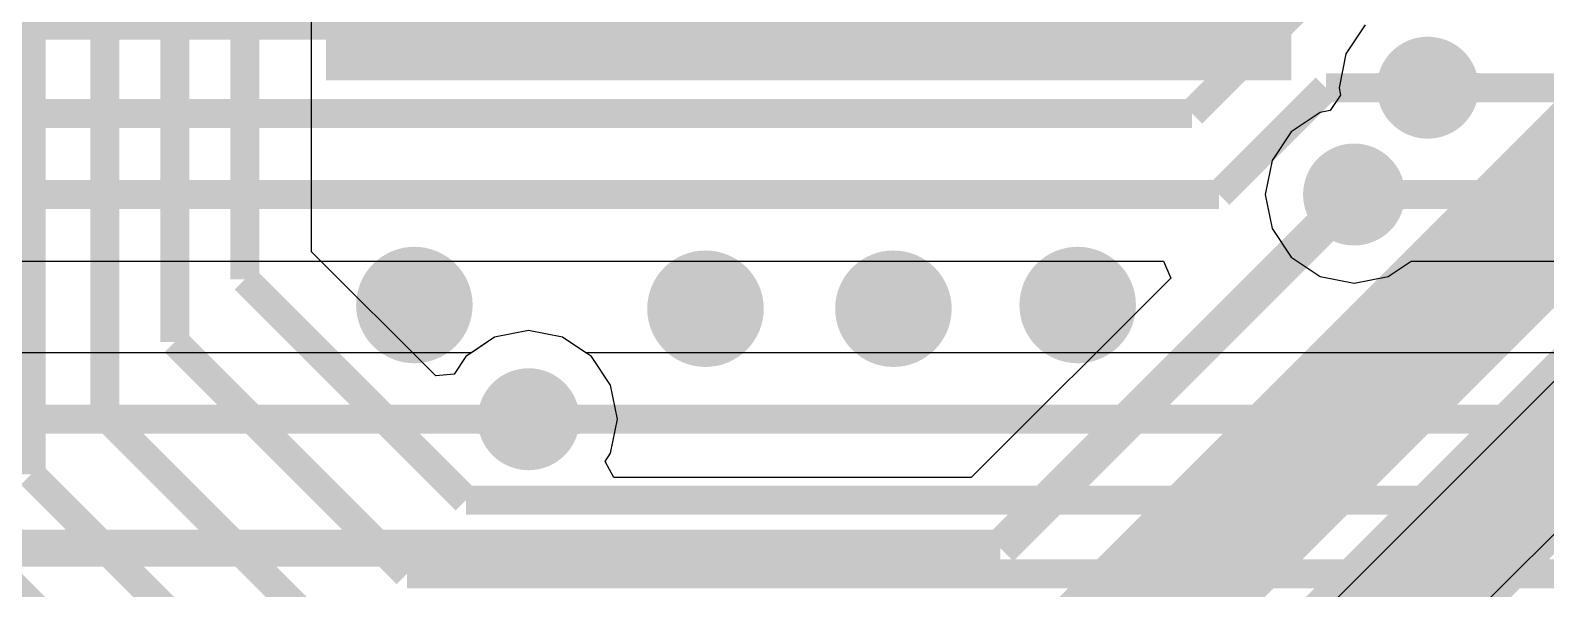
# Model space of a CAD drawing. Extents: x 56.2 to 141.8, y 48 to 96.4.
# Drawn here: x 111.17 to 121.62, y 76.66 to 80.51 of the extents above; entities that cross this region are included whole.
import ezdxf

# ---------------------------------------------------------------- set-up
doc = ezdxf.new("R2010")
doc.units = 0
doc.header["$MEASUREMENT"] = 0
for name, color, linetype in [('BOTTOMLAYER', 5, 'CONTINUOUS'), ('BOTTOMSOLDER', 6, 'CONTINUOUS'), ('MULTILAYER', 9, 'CONTINUOUS'), ('TOPLAYER', 1, 'CONTINUOUS'), ('TOPSOLDER', 216, 'CONTINUOUS')]:
    doc.layers.add(name, color=color, linetype=linetype)

msp = doc.modelspace()

# ---------------------------------------------------------------- linework, layer by layer
at = {"layer": 'BOTTOMLAYER'}
for p, q in [((124.229785, 79.590448), (121.189168, 76.549832)), ((118.586334, 75.001935), (122.970602, 79.386204)), ((109.22, 78.916185), (118.981852, 78.916185)), ((118.981852, 78.916185), (119.030455, 78.798852)), ((119.030455, 78.798852), (117.654548, 77.422944)), ((114.370691, 78.390788), (114.211496, 78.284415)), ((114.6048, 78.437354), (114.370691, 78.390788)), ((114.838909, 78.390788), (114.6048, 78.437354)), ((115.037375, 78.258175), (114.838909, 78.390788)), ((114.211496, 78.284415), (108.190848, 78.284415)), ((115.169988, 78.059709), (115.037375, 78.258175)), ((115.216554, 77.8256), (115.169988, 78.059709)), ((115.169988, 77.591491), (115.216554, 77.8256)), ((115.132208, 77.53495), (115.169988, 77.591491)), ((115.192076, 77.422944), (115.132208, 77.53495)), ((117.654548, 77.422944), (115.192076, 77.422944))]:
    msp.add_line(p, q, dxfattribs=at)
for points, const_width in [([(119.031283, 80.5434), (119.996483, 81.5086)], 0.2), ([(119.1768, 79.9338), (120.1166, 80.8736)], 0.2), ([(109.728, 80.5434), (119.031283, 80.5434)], 0.2), ([(117.729, 75.357055), (122.364376, 79.992431)], 1.000001), ([(119.364186, 79.375), (120.100786, 80.1116)], 0.2), ([(120.100786, 80.1116), (120.8024, 80.1116)], 0.2), ([(109.474, 79.9338), (119.1768, 79.9338)], 0.2), ([(119.253, 75.184), (123.564376, 79.495376)], 1.000001), ([(117.856, 76.9366), (120.2944, 79.375)], 0.254), ([(109.22, 79.375), (119.364186, 79.375)], 0.2), ([(108.0008, 77.8256), (114.6048, 77.8256)], 0.2), ([(104.2924, 76.9366), (117.856, 76.9366)], 0.254)]:
    msp.add_lwpolyline(points, dxfattribs=dict(at, const_width=const_width))
for points, const_width in [([(120.677402, 80.1116, 1), (120.927398, 80.1116, 1)], 0.249999), ([(120.646335, 80.217665, 1), (120.746335, 80.217665, 1)], 0.1), ([(120.646335, 80.217665, 1), (120.746335, 80.217665, 1)], 0.1), ([(120.646335, 80.217665, 1), (120.746335, 80.217665, 1)], 0.1), ([(120.646335, 80.217665, 1), (120.746335, 80.217665, 1)], 0.1), ([(120.646335, 80.217665, 1), (120.746335, 80.217665, 1)], 0.1), ([(120.646335, 80.217665, 1), (120.746335, 80.217665, 1)], 0.1), ([(120.646335, 80.217665, 1), (120.746335, 80.217665, 1)], 0.1), ([(120.646335, 80.217665, 1), (120.746335, 80.217665, 1)], 0.1), ([(120.646335, 80.217665, 1), (120.746335, 80.217665, 1)], 0.1), ([(120.646335, 80.217665, 1), (120.746335, 80.217665, 1)], 0.1), ([(120.646335, 80.217665, 1), (120.746335, 80.217665, 1)], 0.1), ([(120.646335, 80.217665, 1), (120.746335, 80.217665, 1)], 0.1), ([(120.646335, 80.217665, 1), (120.746335, 80.217665, 1)], 0.1), ([(120.646335, 80.217665, 1), (120.746335, 80.217665, 1)], 0.1), ([(120.39027, 80.1116, 1), (120.49027, 80.1116, 1)], 0.1), ([(120.39027, 80.1116, 1), (120.49027, 80.1116, 1)], 0.1), ([(120.39027, 80.1116, 1), (120.49027, 80.1116, 1)], 0.1), ([(120.39027, 80.1116, 1), (120.49027, 80.1116, 1)], 0.1), ([(120.39027, 80.1116, 1), (120.49027, 80.1116, 1)], 0.1), ([(120.39027, 80.1116, 1), (120.49027, 80.1116, 1)], 0.1), ([(120.39027, 80.1116, 1), (120.49027, 80.1116, 1)], 0.1), ([(120.39027, 80.1116, 1), (120.49027, 80.1116, 1)], 0.1), ([(120.39027, 80.1116, 1), (120.49027, 80.1116, 1)], 0.1), ([(120.39027, 80.1116, 1), (120.49027, 80.1116, 1)], 0.1), ([(120.39027, 80.1116, 1), (120.49027, 80.1116, 1)], 0.1), ([(120.39027, 80.1116, 1), (120.49027, 80.1116, 1)], 0.1), ([(120.39027, 80.1116, 1), (120.49027, 80.1116, 1)], 0.1), ([(120.39027, 80.1116, 1), (120.49027, 80.1116, 1)], 0.1), ([(120.39027, 80.1116, 1), (120.49027, 80.1116, 1)], 0.1), ([(120.39027, 80.1116, 1), (120.49027, 80.1116, 1)], 0.1), ([(120.39027, 80.1116, 1), (120.49027, 80.1116, 1)], 0.1), ([(120.39027, 80.1116, 1), (120.49027, 80.1116, 1)], 0.1), ([(120.39027, 80.1116, 1), (120.49027, 80.1116, 1)], 0.1), ([(120.39027, 80.1116, 1), (120.49027, 80.1116, 1)], 0.1), ([(120.39027, 80.1116, 1), (120.49027, 80.1116, 1)], 0.1), ([(120.39027, 80.1116, 1), (120.49027, 80.1116, 1)], 0.1), ([(120.39027, 80.1116, 1), (120.49027, 80.1116, 1)], 0.1), ([(120.39027, 80.1116, 1), (120.49027, 80.1116, 1)], 0.1), ([(120.39027, 80.1116, 1), (120.49027, 80.1116, 1)], 0.1), ([(120.39027, 80.1116, 1), (120.49027, 80.1116, 1)], 0.1), ([(120.39027, 80.1116, 1), (120.49027, 80.1116, 1)], 0.1), ([(120.39027, 80.1116, 1), (120.49027, 80.1116, 1)], 0.1), ([(120.646335, 80.005535, 1), (120.746335, 80.005535, 1)], 0.1), ([(120.646335, 80.005535, 1), (120.746335, 80.005535, 1)], 0.1), ([(120.646335, 80.005535, 1), (120.746335, 80.005535, 1)], 0.1), ([(120.646335, 80.005535, 1), (120.746335, 80.005535, 1)], 0.1), ([(120.646335, 80.005535, 1), (120.746335, 80.005535, 1)], 0.1), ([(120.646335, 80.005535, 1), (120.746335, 80.005535, 1)], 0.1), ([(120.646335, 80.005535, 1), (120.746335, 80.005535, 1)], 0.1), ([(120.646335, 80.005535, 1), (120.746335, 80.005535, 1)], 0.1), ([(120.646335, 80.005535, 1), (120.746335, 80.005535, 1)], 0.1), ([(120.646335, 80.005535, 1), (120.746335, 80.005535, 1)], 0.1), ([(120.646335, 80.005535, 1), (120.746335, 80.005535, 1)], 0.1), ([(120.646335, 80.005535, 1), (120.746335, 80.005535, 1)], 0.1), ([(120.646335, 80.005535, 1), (120.746335, 80.005535, 1)], 0.1), ([(120.646335, 80.005535, 1), (120.746335, 80.005535, 1)], 0.1), ([(120.169402, 79.375, 1), (120.419398, 79.375, 1)], 0.249999), ([(120.1079, 79.375, 1), (120.2349, 79.375, 1)], 0.127), ([(120.1079, 79.375, 1), (120.2349, 79.375, 1)], 0.127), ([(120.1079, 79.375, 1), (120.2349, 79.375, 1)], 0.127), ([(120.1079, 79.375, 1), (120.2349, 79.375, 1)], 0.127), ([(120.1079, 79.375, 1), (120.2349, 79.375, 1)], 0.127), ([(120.1079, 79.375, 1), (120.2349, 79.375, 1)], 0.127), ([(120.020926, 79.165028, 1), (120.147926, 79.165028, 1)], 0.127), ([(120.020926, 79.165028, 1), (120.147926, 79.165028, 1)], 0.127), ([(120.020926, 79.165028, 1), (120.147926, 79.165028, 1)], 0.127), ([(120.020926, 79.165028, 1), (120.147926, 79.165028, 1)], 0.127), ([(120.020926, 79.165028, 1), (120.147926, 79.165028, 1)], 0.127), ([(120.020926, 79.165028, 1), (120.147926, 79.165028, 1)], 0.127), ([(120.020928, 79.165026, 1), (120.147928, 79.165026, 1)], 0.127), ([(120.020928, 79.165026, 1), (120.147928, 79.165026, 1)], 0.127), ([(120.020928, 79.165026, 1), (120.147928, 79.165026, 1)], 0.127), ([(120.020928, 79.165026, 1), (120.147928, 79.165026, 1)], 0.127), ([(120.020928, 79.165026, 1), (120.147928, 79.165026, 1)], 0.127), ([(120.020928, 79.165026, 1), (120.147928, 79.165026, 1)], 0.127), ([(120.2309, 79.252, 1), (120.3579, 79.252, 1)], 0.127), ([(120.2309, 79.252, 1), (120.3579, 79.252, 1)], 0.127), ([(120.2309, 79.252, 1), (120.3579, 79.252, 1)], 0.127), ([(120.2309, 79.252, 1), (120.3579, 79.252, 1)], 0.127), ([(120.2309, 79.252, 1), (120.3579, 79.252, 1)], 0.127), ([(120.2309, 79.252, 1), (120.3579, 79.252, 1)], 0.127), ([(113.6674, 78.613, 1), (113.9674, 78.613, 1)], 0.299999), ([(115.674, 78.5876, 1), (115.974, 78.5876, 1)], 0.299999), ([(116.9694, 78.5876, 1), (117.2694, 78.5876, 1)], 0.299999), ([(118.2394, 78.613, 1), (118.5394, 78.613, 1)], 0.299999), ([(114.479802, 77.8256, 1), (114.729798, 77.8256, 1)], 0.249999), ([(114.448735, 77.931665, 1), (114.548735, 77.931665, 1)], 0.1), ([(114.448735, 77.931665, 1), (114.548735, 77.931665, 1)], 0.1), ([(114.448735, 77.931665, 1), (114.548735, 77.931665, 1)], 0.1), ([(114.448735, 77.931665, 1), (114.548735, 77.931665, 1)], 0.1), ([(114.448735, 77.931665, 1), (114.548735, 77.931665, 1)], 0.1), ([(114.448735, 77.931665, 1), (114.548735, 77.931665, 1)], 0.1), ([(114.19267, 77.8256, 1), (114.29267, 77.8256, 1)], 0.1), ([(114.19267, 77.8256, 1), (114.29267, 77.8256, 1)], 0.1), ([(114.19267, 77.8256, 1), (114.29267, 77.8256, 1)], 0.1), ([(114.19267, 77.8256, 1), (114.29267, 77.8256, 1)], 0.1), ([(114.19267, 77.8256, 1), (114.29267, 77.8256, 1)], 0.1), ([(114.19267, 77.8256, 1), (114.29267, 77.8256, 1)], 0.1), ([(114.19267, 77.8256, 1), (114.29267, 77.8256, 1)], 0.1), ([(114.19267, 77.8256, 1), (114.29267, 77.8256, 1)], 0.1), ([(114.19267, 77.8256, 1), (114.29267, 77.8256, 1)], 0.1), ([(114.19267, 77.8256, 1), (114.29267, 77.8256, 1)], 0.1), ([(114.19267, 77.8256, 1), (114.29267, 77.8256, 1)], 0.1), ([(114.19267, 77.8256, 1), (114.29267, 77.8256, 1)], 0.1), ([(114.448735, 77.719535, 1), (114.548735, 77.719535, 1)], 0.1), ([(114.448735, 77.719535, 1), (114.548735, 77.719535, 1)], 0.1), ([(114.448735, 77.719535, 1), (114.548735, 77.719535, 1)], 0.1), ([(114.448735, 77.719535, 1), (114.548735, 77.719535, 1)], 0.1), ([(114.448735, 77.719535, 1), (114.548735, 77.719535, 1)], 0.1), ([(114.448735, 77.719535, 1), (114.548735, 77.719535, 1)], 0.1)]:
    msp.add_lwpolyline(points, format="xyb", close=True, dxfattribs=dict(at, const_width=const_width))
for points, const_width in [([(120.696335, 80.217665, -0.198912), (120.44027, 80.1116)], 0.2), ([(120.696335, 80.217665, -0.198912), (120.44027, 80.1116)], 0.2), ([(120.696335, 80.217665, -0.198912), (120.44027, 80.1116)], 0.2), ([(120.696335, 80.217665, -0.198912), (120.44027, 80.1116)], 0.2), ([(120.696335, 80.217665, -0.198912), (120.44027, 80.1116)], 0.2), ([(120.696335, 80.217665, -0.198912), (120.44027, 80.1116)], 0.2), ([(120.696335, 80.217665, -0.198912), (120.44027, 80.1116)], 0.2), ([(120.696335, 80.217665, -0.198912), (120.44027, 80.1116)], 0.2), ([(120.696335, 80.217665, -0.198912), (120.44027, 80.1116)], 0.2), ([(120.696335, 80.217665, -0.198912), (120.44027, 80.1116)], 0.2), ([(120.696335, 80.217665, -0.198912), (120.44027, 80.1116)], 0.2), ([(120.696335, 80.217665, -0.198912), (120.44027, 80.1116)], 0.2), ([(120.696335, 80.217665, -0.198912), (120.44027, 80.1116)], 0.2), ([(120.696335, 80.217665, -0.198912), (120.44027, 80.1116)], 0.2), ([(120.44027, 80.1116, -0.198912), (120.696335, 80.005535)], 0.2), ([(120.44027, 80.1116, -0.198912), (120.696335, 80.005535)], 0.2), ([(120.44027, 80.1116, -0.198912), (120.696335, 80.005535)], 0.2), ([(120.44027, 80.1116, -0.198912), (120.696335, 80.005535)], 0.2), ([(120.44027, 80.1116, -0.198912), (120.696335, 80.005535)], 0.2), ([(120.44027, 80.1116, -0.198912), (120.696335, 80.005535)], 0.2), ([(120.44027, 80.1116, -0.198912), (120.696335, 80.005535)], 0.2), ([(120.44027, 80.1116, -0.198912), (120.696335, 80.005535)], 0.2), ([(120.44027, 80.1116, -0.198912), (120.696335, 80.005535)], 0.2), ([(120.44027, 80.1116, -0.198912), (120.696335, 80.005535)], 0.2), ([(120.44027, 80.1116, -0.198912), (120.696335, 80.005535)], 0.2), ([(120.44027, 80.1116, -0.198912), (120.696335, 80.005535)], 0.2), ([(120.44027, 80.1116, -0.198912), (120.696335, 80.005535)], 0.2), ([(120.44027, 80.1116, -0.198912), (120.696335, 80.005535)], 0.2), ([(120.1714, 79.375, -0.198912), (120.084426, 79.165028)], 0.254), ([(120.1714, 79.375, -0.198912), (120.084426, 79.165028)], 0.254), ([(120.1714, 79.375, -0.198912), (120.084426, 79.165028)], 0.254), ([(120.1714, 79.375, -0.198912), (120.084426, 79.165028)], 0.254), ([(120.1714, 79.375, -0.198912), (120.084426, 79.165028)], 0.254), ([(120.1714, 79.375, -0.198912), (120.084426, 79.165028)], 0.254), ([(120.084428, 79.165026, -0.198912), (120.2944, 79.252)], 0.254), ([(120.084428, 79.165026, -0.198912), (120.2944, 79.252)], 0.254), ([(120.084428, 79.165026, -0.198912), (120.2944, 79.252)], 0.254), ([(120.084428, 79.165026, -0.198912), (120.2944, 79.252)], 0.254), ([(120.084428, 79.165026, -0.198912), (120.2944, 79.252)], 0.254), ([(120.084428, 79.165026, -0.198912), (120.2944, 79.252)], 0.254), ([(114.498735, 77.931665, -0.198912), (114.24267, 77.8256)], 0.2), ([(114.498735, 77.931665, -0.198912), (114.24267, 77.8256)], 0.2), ([(114.498735, 77.931665, -0.198912), (114.24267, 77.8256)], 0.2), ([(114.498735, 77.931665, -0.198912), (114.24267, 77.8256)], 0.2), ([(114.498735, 77.931665, -0.198912), (114.24267, 77.8256)], 0.2), ([(114.498735, 77.931665, -0.198912), (114.24267, 77.8256)], 0.2), ([(114.24267, 77.8256, -0.198912), (114.498735, 77.719535)], 0.2), ([(114.24267, 77.8256, -0.198912), (114.498735, 77.719535)], 0.2), ([(114.24267, 77.8256, -0.198912), (114.498735, 77.719535)], 0.2), ([(114.24267, 77.8256, -0.198912), (114.498735, 77.719535)], 0.2), ([(114.24267, 77.8256, -0.198912), (114.498735, 77.719535)], 0.2), ([(114.24267, 77.8256, -0.198912), (114.498735, 77.719535)], 0.2)]:
    msp.add_lwpolyline(points, format="xyb", dxfattribs=dict(at, const_width=const_width))
at = {"layer": 'BOTTOMSOLDER'}
for points, const_width in [([(120.626602, 80.1116, 1), (120.978198, 80.1116, 1)], 0.351599), ([(120.118602, 79.375, 1), (120.470198, 79.375, 1)], 0.351599), ([(113.6166, 78.613, 1), (114.0182, 78.613, 1)], 0.401599), ([(115.6232, 78.5876, 1), (116.0248, 78.5876, 1)], 0.401599), ([(116.9186, 78.5876, 1), (117.3202, 78.5876, 1)], 0.401599), ([(118.1886, 78.613, 1), (118.5902, 78.613, 1)], 0.401599), ([(114.429002, 77.8256, 1), (114.780598, 77.8256, 1)], 0.351599)]:
    msp.add_lwpolyline(points, format="xyb", close=True, dxfattribs=dict(at, const_width=const_width))
at = {"layer": 'MULTILAYER'}
for points, const_width in [([(120.677402, 80.1116, 1), (120.927398, 80.1116, 1)], 0.249999), ([(120.169402, 79.375, 1), (120.419398, 79.375, 1)], 0.249999), ([(113.6674, 78.613, 1), (113.9674, 78.613, 1)], 0.299999), ([(115.674, 78.5876, 1), (115.974, 78.5876, 1)], 0.299999), ([(116.9694, 78.5876, 1), (117.2694, 78.5876, 1)], 0.299999), ([(118.2394, 78.613, 1), (118.5394, 78.613, 1)], 0.299999), ([(114.479802, 77.8256, 1), (114.729798, 77.8256, 1)], 0.249999)]:
    msp.add_lwpolyline(points, format="xyb", close=True, dxfattribs=dict(at, const_width=const_width))
at = {"layer": 'TOPLAYER'}
for p, q in [((113.107815, 78.980848), (113.107815, 80.777004)), ((120.369825, 80.544175), (120.237212, 80.345709)), ((120.237212, 80.345709), (120.190646, 80.1116)), ((120.200964, 80.059731), (120.130405, 79.954135)), ((120.190646, 80.1116), (120.200964, 80.059731)), ((120.060291, 79.940188), (119.861825, 79.807575)), ((120.130405, 79.954135), (120.060291, 79.940188)), ((119.861825, 79.807575), (119.729212, 79.609109)), ((119.729212, 79.609109), (119.682646, 79.375)), ((119.682646, 79.375), (119.729212, 79.140891)), ((119.729212, 79.140891), (119.861825, 78.942425)), ((113.964565, 78.124098), (113.107815, 78.980848)), ((119.861825, 78.942425), (120.060291, 78.809812)), ((120.528509, 78.809812), (120.687704, 78.916185)), ((120.687704, 78.916185), (123.2154, 78.916185)), ((120.060291, 78.809812), (120.2944, 78.763246)), ((120.2944, 78.763246), (120.528509, 78.809812)), ((114.370691, 78.390788), (114.172225, 78.258175)), ((114.6048, 78.437354), (114.370691, 78.390788)), ((114.838909, 78.390788), (114.6048, 78.437354)), ((114.998104, 78.284415), (114.838909, 78.390788)), ((114.172225, 78.258175), (114.090955, 78.136547)), ((123.2154, 78.284415), (114.998104, 78.284415)), ((114.090955, 78.136547), (113.964565, 78.124098))]:
    msp.add_line(p, q, dxfattribs=at)
at = {"layer": 'TOPLAYER', "const_width": 0.2}
for points in [[(112.649, 78.7908), (112.649, 87.5538)], [(112.1664, 78.359), (112.1664, 86.1568)], [(111.6838, 77.851), (111.6838, 85.1408)], [(111.1758, 77.4446), (111.1758, 83.7692)], [(120.8024, 80.1116), (123.4694, 80.1116)], [(120.2944, 79.375), (124.1806, 79.375)], [(112.649, 78.7908), (114.173, 77.2668)], [(112.1664, 78.359), (113.7666, 76.7588)], [(111.6838, 77.851), (113.2332, 76.3016)], [(114.6048, 77.8256), (124.6886, 77.8256)], [(111.1758, 77.4446), (112.8014, 75.819)], [(114.173, 77.2668), (123.8504, 77.2668)], [(110.7186, 77.0128), (112.395, 75.3364)], [(113.7666, 76.7588), (123.317, 76.7588)]]:
    msp.add_lwpolyline(points, dxfattribs=at)
at = {"layer": 'TOPLAYER'}
for points, const_width in [([(120.677402, 80.1116, 1), (120.927398, 80.1116, 1)], 0.249999), ([(120.858465, 80.217665, 1), (120.958465, 80.217665, 1)], 0.1), ([(120.858465, 80.217665, 1), (120.958465, 80.217665, 1)], 0.1), ([(120.858465, 80.217665, 1), (120.958465, 80.217665, 1)], 0.1), ([(120.858465, 80.217665, 1), (120.958465, 80.217665, 1)], 0.1), ([(120.858465, 80.217665, 1), (120.958465, 80.217665, 1)], 0.1), ([(120.858465, 80.217665, 1), (120.958465, 80.217665, 1)], 0.1), ([(120.858465, 80.217665, 1), (120.958465, 80.217665, 1)], 0.1), ([(120.858465, 80.217665, 1), (120.958465, 80.217665, 1)], 0.1), ([(120.858465, 80.217665, 1), (120.958465, 80.217665, 1)], 0.1), ([(120.858465, 80.217665, 1), (120.958465, 80.217665, 1)], 0.1), ([(120.858465, 80.217665, 1), (120.958465, 80.217665, 1)], 0.1), ([(120.858465, 80.217665, 1), (120.958465, 80.217665, 1)], 0.1), ([(120.858465, 80.217665, 1), (120.958465, 80.217665, 1)], 0.1), ([(120.858465, 80.217665, 1), (120.958465, 80.217665, 1)], 0.1), ([(121.11453, 80.1116, 1), (121.21453, 80.1116, 1)], 0.1), ([(121.11453, 80.1116, 1), (121.21453, 80.1116, 1)], 0.1), ([(121.11453, 80.1116, 1), (121.21453, 80.1116, 1)], 0.1), ([(121.11453, 80.1116, 1), (121.21453, 80.1116, 1)], 0.1), ([(121.11453, 80.1116, 1), (121.21453, 80.1116, 1)], 0.1), ([(121.11453, 80.1116, 1), (121.21453, 80.1116, 1)], 0.1), ([(121.11453, 80.1116, 1), (121.21453, 80.1116, 1)], 0.1), ([(121.11453, 80.1116, 1), (121.21453, 80.1116, 1)], 0.1), ([(121.11453, 80.1116, 1), (121.21453, 80.1116, 1)], 0.1), ([(121.11453, 80.1116, 1), (121.21453, 80.1116, 1)], 0.1), ([(121.11453, 80.1116, 1), (121.21453, 80.1116, 1)], 0.1), ([(121.11453, 80.1116, 1), (121.21453, 80.1116, 1)], 0.1), ([(121.11453, 80.1116, 1), (121.21453, 80.1116, 1)], 0.1), ([(121.11453, 80.1116, 1), (121.21453, 80.1116, 1)], 0.1), ([(121.11453, 80.1116, 1), (121.21453, 80.1116, 1)], 0.1), ([(121.11453, 80.1116, 1), (121.21453, 80.1116, 1)], 0.1), ([(121.11453, 80.1116, 1), (121.21453, 80.1116, 1)], 0.1), ([(121.11453, 80.1116, 1), (121.21453, 80.1116, 1)], 0.1), ([(121.11453, 80.1116, 1), (121.21453, 80.1116, 1)], 0.1), ([(121.11453, 80.1116, 1), (121.21453, 80.1116, 1)], 0.1), ([(121.11453, 80.1116, 1), (121.21453, 80.1116, 1)], 0.1), ([(121.11453, 80.1116, 1), (121.21453, 80.1116, 1)], 0.1), ([(121.11453, 80.1116, 1), (121.21453, 80.1116, 1)], 0.1), ([(121.11453, 80.1116, 1), (121.21453, 80.1116, 1)], 0.1), ([(121.11453, 80.1116, 1), (121.21453, 80.1116, 1)], 0.1), ([(121.11453, 80.1116, 1), (121.21453, 80.1116, 1)], 0.1), ([(121.11453, 80.1116, 1), (121.21453, 80.1116, 1)], 0.1), ([(121.11453, 80.1116, 1), (121.21453, 80.1116, 1)], 0.1), ([(120.858465, 80.005535, 1), (120.958465, 80.005535, 1)], 0.1), ([(120.858465, 80.005535, 1), (120.958465, 80.005535, 1)], 0.1), ([(120.858465, 80.005535, 1), (120.958465, 80.005535, 1)], 0.1), ([(120.858465, 80.005535, 1), (120.958465, 80.005535, 1)], 0.1), ([(120.858465, 80.005535, 1), (120.958465, 80.005535, 1)], 0.1), ([(120.858465, 80.005535, 1), (120.958465, 80.005535, 1)], 0.1), ([(120.858465, 80.005535, 1), (120.958465, 80.005535, 1)], 0.1), ([(120.858465, 80.005535, 1), (120.958465, 80.005535, 1)], 0.1), ([(120.858465, 80.005535, 1), (120.958465, 80.005535, 1)], 0.1), ([(120.858465, 80.005535, 1), (120.958465, 80.005535, 1)], 0.1), ([(120.858465, 80.005535, 1), (120.958465, 80.005535, 1)], 0.1), ([(120.858465, 80.005535, 1), (120.958465, 80.005535, 1)], 0.1), ([(120.858465, 80.005535, 1), (120.958465, 80.005535, 1)], 0.1), ([(120.858465, 80.005535, 1), (120.958465, 80.005535, 1)], 0.1), ([(120.169402, 79.375, 1), (120.419398, 79.375, 1)], 0.249999), ([(120.350465, 79.481065, 1), (120.450465, 79.481065, 1)], 0.1), ([(120.350465, 79.481065, 1), (120.450465, 79.481065, 1)], 0.1), ([(120.350465, 79.481065, 1), (120.450465, 79.481065, 1)], 0.1), ([(120.350465, 79.481065, 1), (120.450465, 79.481065, 1)], 0.1), ([(120.350465, 79.481065, 1), (120.450465, 79.481065, 1)], 0.1), ([(120.350465, 79.481065, 1), (120.450465, 79.481065, 1)], 0.1), ([(120.60653, 79.375, 1), (120.70653, 79.375, 1)], 0.1), ([(120.60653, 79.375, 1), (120.70653, 79.375, 1)], 0.1), ([(120.60653, 79.375, 1), (120.70653, 79.375, 1)], 0.1), ([(120.60653, 79.375, 1), (120.70653, 79.375, 1)], 0.1), ([(120.60653, 79.375, 1), (120.70653, 79.375, 1)], 0.1), ([(120.60653, 79.375, 1), (120.70653, 79.375, 1)], 0.1), ([(120.60653, 79.375, 1), (120.70653, 79.375, 1)], 0.1), ([(120.60653, 79.375, 1), (120.70653, 79.375, 1)], 0.1), ([(120.60653, 79.375, 1), (120.70653, 79.375, 1)], 0.1), ([(120.60653, 79.375, 1), (120.70653, 79.375, 1)], 0.1), ([(120.60653, 79.375, 1), (120.70653, 79.375, 1)], 0.1), ([(120.60653, 79.375, 1), (120.70653, 79.375, 1)], 0.1), ([(120.350465, 79.268935, 1), (120.450465, 79.268935, 1)], 0.1), ([(120.350465, 79.268935, 1), (120.450465, 79.268935, 1)], 0.1), ([(120.350465, 79.268935, 1), (120.450465, 79.268935, 1)], 0.1), ([(120.350465, 79.268935, 1), (120.450465, 79.268935, 1)], 0.1), ([(120.350465, 79.268935, 1), (120.450465, 79.268935, 1)], 0.1), ([(120.350465, 79.268935, 1), (120.450465, 79.268935, 1)], 0.1), ([(113.6674, 78.613, 1), (113.9674, 78.613, 1)], 0.299999), ([(115.674, 78.5876, 1), (115.974, 78.5876, 1)], 0.299999), ([(116.9694, 78.5876, 1), (117.2694, 78.5876, 1)], 0.299999), ([(118.2394, 78.613, 1), (118.5394, 78.613, 1)], 0.299999), ([(114.479802, 77.8256, 1), (114.729798, 77.8256, 1)], 0.249999), ([(114.660865, 77.931665, 1), (114.760865, 77.931665, 1)], 0.1), ([(114.660865, 77.931665, 1), (114.760865, 77.931665, 1)], 0.1), ([(114.660865, 77.931665, 1), (114.760865, 77.931665, 1)], 0.1), ([(114.660865, 77.931665, 1), (114.760865, 77.931665, 1)], 0.1), ([(114.660865, 77.931665, 1), (114.760865, 77.931665, 1)], 0.1), ([(114.660865, 77.931665, 1), (114.760865, 77.931665, 1)], 0.1), ([(114.91693, 77.8256, 1), (115.01693, 77.8256, 1)], 0.1), ([(114.91693, 77.8256, 1), (115.01693, 77.8256, 1)], 0.1), ([(114.91693, 77.8256, 1), (115.01693, 77.8256, 1)], 0.1), ([(114.91693, 77.8256, 1), (115.01693, 77.8256, 1)], 0.1), ([(114.91693, 77.8256, 1), (115.01693, 77.8256, 1)], 0.1), ([(114.91693, 77.8256, 1), (115.01693, 77.8256, 1)], 0.1), ([(114.91693, 77.8256, 1), (115.01693, 77.8256, 1)], 0.1), ([(114.91693, 77.8256, 1), (115.01693, 77.8256, 1)], 0.1), ([(114.91693, 77.8256, 1), (115.01693, 77.8256, 1)], 0.1), ([(114.91693, 77.8256, 1), (115.01693, 77.8256, 1)], 0.1), ([(114.91693, 77.8256, 1), (115.01693, 77.8256, 1)], 0.1), ([(114.91693, 77.8256, 1), (115.01693, 77.8256, 1)], 0.1), ([(114.660865, 77.719535, 1), (114.760865, 77.719535, 1)], 0.1), ([(114.660865, 77.719535, 1), (114.760865, 77.719535, 1)], 0.1), ([(114.660865, 77.719535, 1), (114.760865, 77.719535, 1)], 0.1), ([(114.660865, 77.719535, 1), (114.760865, 77.719535, 1)], 0.1), ([(114.660865, 77.719535, 1), (114.760865, 77.719535, 1)], 0.1), ([(114.660865, 77.719535, 1), (114.760865, 77.719535, 1)], 0.1)]:
    msp.add_lwpolyline(points, format="xyb", close=True, dxfattribs=dict(at, const_width=const_width))
at = {"layer": 'TOPLAYER', "const_width": 0.2}
for points in [[(121.16453, 80.1116, -0.198912), (120.908465, 80.217665)], [(121.16453, 80.1116, -0.198912), (120.908465, 80.217665)], [(121.16453, 80.1116, -0.198912), (120.908465, 80.217665)], [(121.16453, 80.1116, -0.198912), (120.908465, 80.217665)], [(121.16453, 80.1116, -0.198912), (120.908465, 80.217665)], [(121.16453, 80.1116, -0.198912), (120.908465, 80.217665)], [(121.16453, 80.1116, -0.198912), (120.908465, 80.217665)], [(121.16453, 80.1116, -0.198912), (120.908465, 80.217665)], [(121.16453, 80.1116, -0.198912), (120.908465, 80.217665)], [(121.16453, 80.1116, -0.198912), (120.908465, 80.217665)], [(121.16453, 80.1116, -0.198912), (120.908465, 80.217665)], [(121.16453, 80.1116, -0.198912), (120.908465, 80.217665)], [(121.16453, 80.1116, -0.198912), (120.908465, 80.217665)], [(121.16453, 80.1116, -0.198912), (120.908465, 80.217665)], [(120.908465, 80.005535, -0.198912), (121.16453, 80.1116)], [(120.908465, 80.005535, -0.198912), (121.16453, 80.1116)], [(120.908465, 80.005535, -0.198912), (121.16453, 80.1116)], [(120.908465, 80.005535, -0.198912), (121.16453, 80.1116)], [(120.908465, 80.005535, -0.198912), (121.16453, 80.1116)], [(120.908465, 80.005535, -0.198912), (121.16453, 80.1116)], [(120.908465, 80.005535, -0.198912), (121.16453, 80.1116)], [(120.908465, 80.005535, -0.198912), (121.16453, 80.1116)], [(120.908465, 80.005535, -0.198912), (121.16453, 80.1116)], [(120.908465, 80.005535, -0.198912), (121.16453, 80.1116)], [(120.908465, 80.005535, -0.198912), (121.16453, 80.1116)], [(120.908465, 80.005535, -0.198912), (121.16453, 80.1116)], [(120.908465, 80.005535, -0.198912), (121.16453, 80.1116)], [(120.908465, 80.005535, -0.198912), (121.16453, 80.1116)], [(120.65653, 79.375, -0.198912), (120.400465, 79.481065)], [(120.65653, 79.375, -0.198912), (120.400465, 79.481065)], [(120.65653, 79.375, -0.198912), (120.400465, 79.481065)], [(120.65653, 79.375, -0.198912), (120.400465, 79.481065)], [(120.65653, 79.375, -0.198912), (120.400465, 79.481065)], [(120.65653, 79.375, -0.198912), (120.400465, 79.481065)], [(120.400465, 79.268935, -0.198912), (120.65653, 79.375)], [(120.400465, 79.268935, -0.198912), (120.65653, 79.375)], [(120.400465, 79.268935, -0.198912), (120.65653, 79.375)], [(120.400465, 79.268935, -0.198912), (120.65653, 79.375)], [(120.400465, 79.268935, -0.198912), (120.65653, 79.375)], [(120.400465, 79.268935, -0.198912), (120.65653, 79.375)], [(114.96693, 77.8256, -0.198912), (114.710865, 77.931665)], [(114.96693, 77.8256, -0.198912), (114.710865, 77.931665)], [(114.96693, 77.8256, -0.198912), (114.710865, 77.931665)], [(114.96693, 77.8256, -0.198912), (114.710865, 77.931665)], [(114.96693, 77.8256, -0.198912), (114.710865, 77.931665)], [(114.96693, 77.8256, -0.198912), (114.710865, 77.931665)], [(114.710865, 77.719535, -0.198912), (114.96693, 77.8256)], [(114.710865, 77.719535, -0.198912), (114.96693, 77.8256)], [(114.710865, 77.719535, -0.198912), (114.96693, 77.8256)], [(114.710865, 77.719535, -0.198912), (114.96693, 77.8256)], [(114.710865, 77.719535, -0.198912), (114.96693, 77.8256)], [(114.710865, 77.719535, -0.198912), (114.96693, 77.8256)]]:
    msp.add_lwpolyline(points, format="xyb", dxfattribs=at)
at = {"layer": 'TOPLAYER'}
for points in [[(118.3132, 80.1624), (119.8626, 80.1624), (118.3132, 87.380989), (119.8626, 87.380989)], [(113.2078, 80.1624), (119.1768, 80.1624), (113.2078, 81.1276), (119.1768, 81.1276)]]:
    msp.add_solid(points, dxfattribs=at)
at = {"layer": 'TOPSOLDER'}
for points, const_width in [([(120.626602, 80.1116, 1), (120.978198, 80.1116, 1)], 0.351599), ([(120.118602, 79.375, 1), (120.470198, 79.375, 1)], 0.351599), ([(113.6166, 78.613, 1), (114.0182, 78.613, 1)], 0.401599), ([(115.6232, 78.5876, 1), (116.0248, 78.5876, 1)], 0.401599), ([(116.9186, 78.5876, 1), (117.3202, 78.5876, 1)], 0.401599), ([(118.1886, 78.613, 1), (118.5902, 78.613, 1)], 0.401599), ([(114.429002, 77.8256, 1), (114.780598, 77.8256, 1)], 0.351599)]:
    msp.add_lwpolyline(points, format="xyb", close=True, dxfattribs=dict(at, const_width=const_width))

doc.saveas('drawing.dxf')
